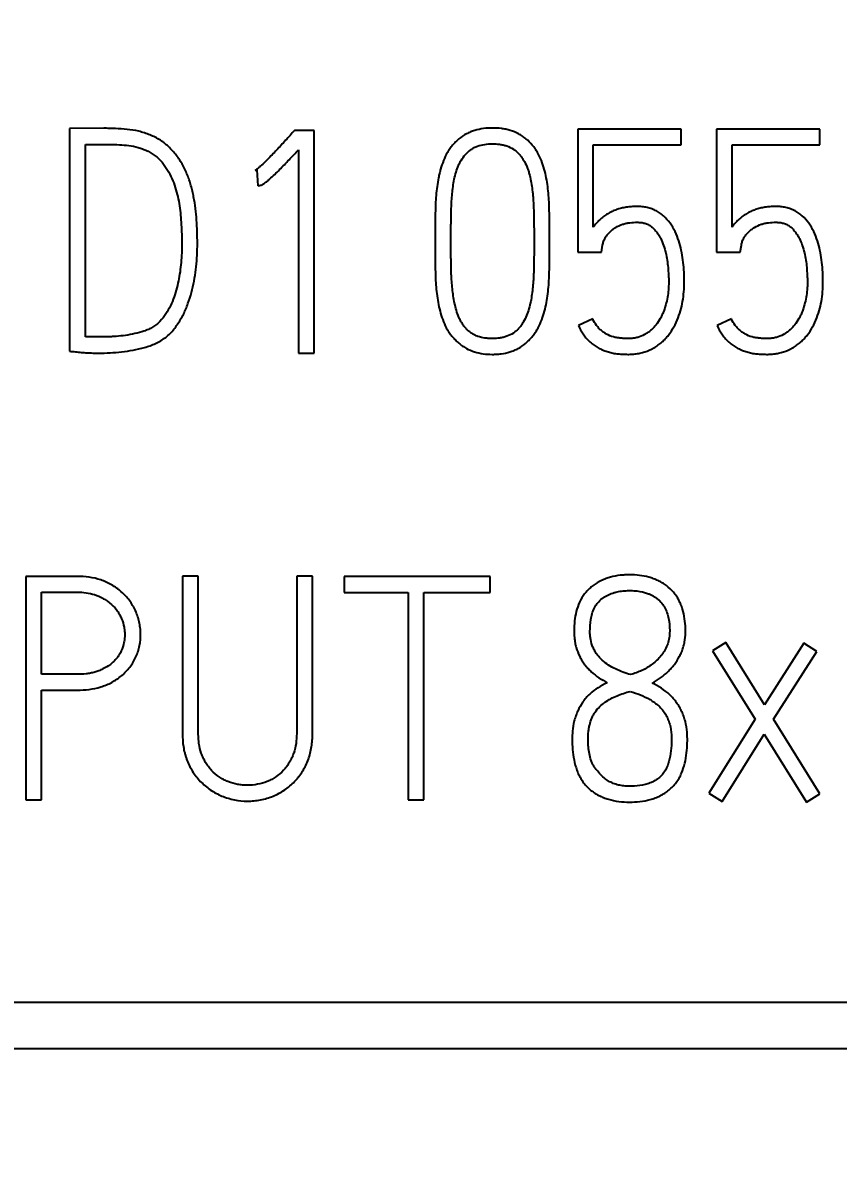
# Model space of a CAD drawing. Extents: x 0 to 420, y 0 to 297.
# Drawn here: x 140.8 to 146.63, y 164.22 to 172.33 of the extents above; entities that cross this region are included whole.
import ezdxf

# ---------------------------------------------------------------- set-up
doc = ezdxf.new("R2010")
doc.units = 0
doc.header["$LTSCALE"] = 23.1
for name, color, linetype in [('10000_FRONT', 7, 'CONTINUOUS'), ('10100_DIM_FRONT', 7, 'CONTINUOUS'), ('10500_FRONT_LABELING', 7, 'CONTINUOUS')]:
    doc.layers.add(name, color=color, linetype=linetype)
doc.styles.get("Standard").update_dxf_attribs({"font": 'txt', "width": 0.8})
doc.dimstyles.new('DIMSTYLE_1', dxfattribs={"dimtxt": 3.5, "dimasz": 3.5, "dimexe": 0.18, "dimexo": 0.0625, "dimgap": 0.09, "dimtad": 1, "dimtxsty": 'STANDARD', "dimcen": 0.09, "dimazin": 3, "dimtp": 0.05, "dimtm": 0.05, "dimtfac": 1, "dimtofl": 0, "dimtmove": 0, "dimatfit": 3, "dimtolj": 1})

# ---------------------------------------------------------------- blocks, each defined once
blk = doc.blocks.new('*D0')
at = {"layer": '10100_DIM_FRONT', "linetype": 'CONTINUOUS'}
for p, q in [((159.5742, 187.4621), (159.5742, 124.6714)), ((80.0742, 147.0131), (80.0742, 124.6714)), ((80.0742, 126.6714), (119.8242, 126.6714)), ((159.5742, 126.6714), (119.8242, 126.6714))]:
    blk.add_line(p, q, dxfattribs=at)
for points in [[(83.5742, 127.1714), (80.0742, 126.6714), (83.5742, 126.1714)], [(156.0742, 126.1714), (159.5742, 126.6714), (156.0742, 127.1714)]]:
    blk.add_solid(points, dxfattribs=at)
at = {"layer": '10100_DIM_FRONT', "linetype": 'CONTINUOUS', "width": 0.714286}
blk.add_text('79,5', height=3.5, dxfattribs=at).set_placement((115.9935, 127.5464))
blk = doc.blocks.new('*D1')
at = {"layer": '10100_DIM_FRONT', "linetype": 'CONTINUOUS'}
for p, q in [((88.074177, 187.462099), (88.074177, 132.024382)), ((159.574177, 147.949506), (159.574177, 132.024382)), ((88.074177, 134.024382), (123.824177, 134.024382)), ((159.574177, 134.024382), (123.824177, 134.024382))]:
    blk.add_line(p, q, dxfattribs=at)
for points in [[(91.574177, 134.524382), (88.074177, 134.024382), (91.574177, 133.524382)], [(156.074177, 133.524382), (159.574177, 134.024382), (156.074177, 134.524382)]]:
    blk.add_solid(points, dxfattribs=at)
at = {"layer": '10100_DIM_FRONT', "linetype": 'CONTINUOUS', "width": 0.660714}
blk.add_text('71,5', height=3.5, dxfattribs=at).set_placement((120.380361, 134.899382))

msp = doc.modelspace()

# ---------------------------------------------------------------- linework, layer by layer
at = {"layer": '10000_FRONT', "color": 7, "linetype": 'CONTINUOUS'}
for p, q in [((88.0742, 165.3156), (159.5742, 165.3156)), ((88.0742, 164.9826), (159.5742, 164.9826))]:
    msp.add_line(p, q, dxfattribs=at)
at = {"layer": '10500_FRONT_LABELING', "color": 7, "linetype": 'CONTINUOUS'}
for p, q in [((141.3774, 171.5698), (141.1333, 171.5675)), ((141.1333, 171.5675), (141.1333, 169.9742)), ((142.7421, 171.5542), (142.7266, 171.5365)), ((142.8819, 171.5542), (142.7421, 171.5542)), ((142.8819, 169.9609), (142.8819, 171.5542)), ((144.7682, 171.5631), (144.7682, 170.6843)), ((145.5072, 171.5631), (144.7682, 171.5631)), ((145.5072, 171.4521), (145.5072, 171.5631)), ((145.7602, 171.5631), (145.7602, 170.6843)), ((146.4991, 171.5631), (145.7602, 171.5631)), ((146.4991, 171.4521), (146.4991, 171.5631)), ((141.2464, 170.0785), (141.2464, 171.4544)), ((141.2464, 171.4544), (141.4218, 171.4544)), ((142.771, 171.4166), (142.771, 169.9609)), ((144.8792, 170.8619), (144.8792, 171.4521)), ((144.8792, 171.4521), (145.5072, 171.4521)), ((145.8711, 170.8619), (145.8711, 171.4521)), ((145.8711, 171.4521), (146.4991, 171.4521)), ((142.4603, 171.268), (142.4736, 171.2724)), ((142.4736, 171.2724), (142.4803, 171.1592)), ((143.7474, 170.7731), (143.7474, 170.7487)), ((143.8606, 170.7487), (143.8606, 170.7731)), ((144.4553, 170.7731), (144.4553, 170.7487)), ((144.5663, 170.7487), (144.5663, 170.7731)), ((144.7682, 170.6843), (144.9369, 170.6843)), ((144.9369, 170.6843), (144.9457, 170.7331)), ((145.7602, 170.6843), (145.9288, 170.6843)), ((145.9288, 170.6843), (145.9377, 170.7331)), ((144.8747, 170.205), (144.7727, 170.1584)), ((145.8667, 170.205), (145.7646, 170.1584)), ((142.771, 169.9609), (142.8819, 169.9609)), ((140.8204, 168.3631), (140.8204, 166.7631)), ((141.1887, 168.3631), (140.8204, 168.3631)), ((141.941, 168.3653), (141.941, 167.238)), ((142.0542, 168.3653), (141.941, 168.3653)), ((142.0542, 167.238), (142.0542, 168.3653)), ((142.7577, 168.3653), (142.7577, 167.238)), ((142.8708, 168.3653), (142.7577, 168.3653)), ((142.8708, 167.238), (142.8708, 168.3653)), ((143.0972, 168.3609), (143.0972, 168.2477)), ((144.1424, 168.3609), (143.0972, 168.3609)), ((144.1424, 168.2477), (144.1424, 168.3609)), ((140.9335, 167.6619), (140.9335, 168.2499)), ((140.9335, 168.2499), (141.1887, 168.2499)), ((143.0972, 168.2477), (143.5543, 168.2477)), ((143.5543, 168.2477), (143.5543, 166.7631)), ((143.6675, 166.7631), (143.6675, 168.2477)), ((143.6675, 168.2477), (144.1424, 168.2477)), ((145.8267, 167.8904), (145.7313, 167.8305)), ((145.7313, 167.8305), (146.0376, 167.3401)), ((146.1041, 167.4444), (145.8267, 167.8904)), ((146.3837, 167.886), (146.1041, 167.4444)), ((146.1685, 167.3401), (146.477, 167.8261)), ((146.477, 167.8261), (146.3837, 167.886)), ((141.1887, 167.6619), (140.9335, 167.6619)), ((140.9335, 166.7631), (140.9335, 167.5487)), ((140.9335, 167.5487), (141.1887, 167.5487)), ((146.0376, 167.3401), (145.7047, 166.8119)), ((146.4991, 166.8053), (146.1685, 167.3401)), ((145.8001, 166.752), (146.1019, 167.2336)), ((146.1019, 167.2336), (146.4037, 166.7476)), ((140.8204, 166.7631), (140.9335, 166.7631)), ((143.5543, 166.7631), (143.6675, 166.7631)), ((145.7047, 166.8119), (145.8001, 166.752)), ((146.4037, 166.7476), (146.4991, 166.8053))]:
    msp.add_line(p, q, dxfattribs=at)
for points, knots in [([(141.1333, 169.9742), (141.1471, 169.9728), (141.161, 169.9715), (141.1887, 169.9689), (141.2026, 169.9675), (141.2303, 169.965), (141.2441, 169.9639), (141.2718, 169.9623), (141.2856, 169.9618), (141.327, 169.9607), (141.3546, 169.9607), (141.4097, 169.9622), (141.4372, 169.9637), (141.4922, 169.9683), (141.5196, 169.9714), (141.5744, 169.9795), (141.6017, 169.9846), (141.6426, 169.9938), (141.6562, 169.9972), (141.6834, 170.0049), (141.6968, 170.0092), (141.7231, 170.0189), (141.7361, 170.0243), (141.7614, 170.0361), (141.7739, 170.0425), (141.7981, 170.0569), (141.8099, 170.0649), (141.832, 170.0821), (141.8425, 170.0914), (141.872, 170.1208), (141.8894, 170.1427), (141.9131, 170.1777), (141.9205, 170.1896), (141.9346, 170.2137), (141.9412, 170.2259), (141.9599, 170.2633), (141.9707, 170.2889), (141.9897, 170.3414), (141.998, 170.3683), (142.0126, 170.4223), (142.0187, 170.4494), (142.029, 170.5039), (142.0331, 170.5313), (142.0398, 170.5862), (142.0425, 170.6138), (142.0462, 170.6692), (142.0472, 170.697), (142.0477, 170.7527), (142.0472, 170.7807), (142.046, 170.8366), (142.0453, 170.8645), (142.0421, 170.92), (142.0397, 170.9477), (142.0335, 171.0029), (142.0297, 171.0304), (142.0223, 171.0715), (142.0196, 171.0851), (142.0137, 171.1124), (142.0105, 171.126), (142.0036, 171.1531), (141.9999, 171.1666), (141.9917, 171.1936), (141.9873, 171.207), (141.9726, 171.2465), (141.9611, 171.272), (141.9415, 171.3092), (141.9346, 171.3214), (141.9197, 171.3453), (141.9117, 171.357), (141.895, 171.3796), (141.8862, 171.3905), (141.8678, 171.4115), (141.8583, 171.4217), (141.8384, 171.4412), (141.828, 171.4506), (141.8117, 171.4638), (141.8061, 171.4681), (141.7947, 171.4764), (141.7888, 171.4805), (141.7591, 171.4997), (141.734, 171.5123), (141.6951, 171.528), (141.6819, 171.5327), (141.6551, 171.5413), (141.6414, 171.5452), (141.6003, 171.555), (141.5727, 171.5592), (141.5171, 171.5649), (141.4892, 171.5665), (141.4473, 171.5684), (141.4334, 171.5689), (141.4054, 171.5697), (141.3914, 171.5699), (141.3774, 171.5698)], [0, 0, 0, 0, 0.015625, 0.015625, 0.03125, 0.03125, 0.046875, 0.046875, 0.0625, 0.0625, 0.09375, 0.09375, 0.125, 0.125, 0.15625, 0.15625, 0.1875, 0.1875, 0.203125, 0.203125, 0.21875, 0.21875, 0.234375, 0.234375, 0.25, 0.25, 0.265625, 0.265625, 0.28125, 0.28125, 0.3125, 0.3125, 0.328125, 0.328125, 0.34375, 0.34375, 0.375, 0.375, 0.40625, 0.40625, 0.4375, 0.4375, 0.46875, 0.46875, 0.5, 0.5, 0.53125, 0.53125, 0.5625, 0.5625, 0.59375, 0.59375, 0.625, 0.625, 0.65625, 0.65625, 0.671875, 0.671875, 0.6875, 0.6875, 0.703125, 0.703125, 0.71875, 0.71875, 0.75, 0.75, 0.765625, 0.765625, 0.78125, 0.78125, 0.796875, 0.796875, 0.8125, 0.8125, 0.828125, 0.828125, 0.835938, 0.835938, 0.84375, 0.84375, 0.875, 0.875, 0.890625, 0.890625, 0.90625, 0.90625, 0.9375, 0.9375, 0.96875, 0.96875, 0.984375, 0.984375, 1, 1, 1, 1]), ([(144.5663, 170.7731), (144.5663, 170.8154), (144.566, 170.8577), (144.5651, 170.9422), (144.5646, 170.9845), (144.5612, 171.0688), (144.558, 171.1109), (144.5502, 171.1737), (144.547, 171.1946), (144.5391, 171.2363), (144.5343, 171.2571), (144.5226, 171.2985), (144.5159, 171.3189), (144.5001, 171.3587), (144.491, 171.378), (144.4746, 171.4059), (144.4687, 171.415), (144.4563, 171.4325), (144.4498, 171.441), (144.4293, 171.4655), (144.4142, 171.4807), (144.3893, 171.5013), (144.3806, 171.5078), (144.3627, 171.5198), (144.3536, 171.5253), (144.3253, 171.5403), (144.3055, 171.5483), (144.2745, 171.5577), (144.264, 171.5603), (144.243, 171.5648), (144.2324, 171.5666), (144.2006, 171.5708), (144.1793, 171.572), (144.1364, 171.572), (144.1147, 171.5707), (144.0723, 171.5651), (144.0514, 171.5607), (144.0206, 171.5514), (144.0104, 171.5478), (143.9904, 171.5396), (143.9612, 171.5259), (143.9347, 171.508), (143.9097, 171.4873), (143.9017, 171.48), (143.8866, 171.4648), (143.8794, 171.4569), (143.8657, 171.4404), (143.8592, 171.4319), (143.8468, 171.4144), (143.8409, 171.4052), (143.8246, 171.3774), (143.8156, 171.3581), (143.7998, 171.3186), (143.7931, 171.2984), (143.7842, 171.2675), (143.7815, 171.2572), (143.7764, 171.2364), (143.7742, 171.2259), (143.7679, 171.1947), (143.7645, 171.1738), (143.756, 171.1109), (143.7526, 171.0688), (143.749, 170.9845), (143.7486, 170.9422), (143.7477, 170.8577), (143.7474, 170.8154), (143.7474, 170.7731)], [0, 0, 0, 0, 0.0625, 0.0625, 0.125, 0.125, 0.1875, 0.1875, 0.21875, 0.21875, 0.25, 0.25, 0.28125, 0.28125, 0.3125, 0.3125, 0.328125, 0.328125, 0.34375, 0.34375, 0.375, 0.375, 0.390625, 0.390625, 0.40625, 0.40625, 0.4375, 0.4375, 0.453125, 0.453125, 0.46875, 0.46875, 0.5, 0.5, 0.53125, 0.53125, 0.5625, 0.5625, 0.578125, 0.578125, 0.59375, 0.625, 0.625, 0.640625, 0.640625, 0.65625, 0.65625, 0.671875, 0.671875, 0.6875, 0.6875, 0.71875, 0.71875, 0.75, 0.75, 0.765625, 0.765625, 0.78125, 0.78125, 0.8125, 0.8125, 0.875, 0.875, 0.9375, 0.9375, 1, 1, 1, 1]), ([(142.7266, 171.5365), (142.7162, 171.5246), (142.7055, 171.513), (142.6842, 171.4897), (142.6736, 171.4781), (142.6415, 171.4432), (142.62, 171.4202), (142.5765, 171.3744), (142.5547, 171.3516), (142.5207, 171.3187), (142.5092, 171.308), (142.4914, 171.2924), (142.4854, 171.2872), (142.4733, 171.2771), (142.4671, 171.2723), (142.4603, 171.268)], [0, 0, 0, 0, 0.125, 0.125, 0.25, 0.25, 0.5, 0.5, 0.75, 0.75, 0.875, 0.875, 0.9375, 0.9375, 1, 1, 1, 1]), ([(141.4218, 171.4544), (141.4444, 171.4544), (141.4671, 171.4538), (141.5122, 171.4513), (141.5347, 171.4497), (141.5795, 171.4439), (141.6018, 171.4398), (141.6348, 171.4301), (141.6456, 171.4264), (141.6669, 171.4184), (141.6774, 171.414), (141.6979, 171.4042), (141.7079, 171.3988), (141.7275, 171.3869), (141.737, 171.3804), (141.7642, 171.3595), (141.7803, 171.3437), (141.8094, 171.3089), (141.8225, 171.2899), (141.8458, 171.2509), (141.8563, 171.2309), (141.8746, 171.1895), (141.8825, 171.1682), (141.8963, 171.1247), (141.9021, 171.1027), (141.9122, 171.0587), (141.9164, 171.0366), (141.923, 170.9921), (141.9255, 170.9698), (141.9295, 170.9251), (141.931, 170.9026), (141.9335, 170.8577), (141.9345, 170.8353), (141.936, 170.7902), (141.9365, 170.7677), (141.9367, 170.7225), (141.9364, 170.7), (141.9346, 170.655), (141.9331, 170.6326), (141.929, 170.5879), (141.9239, 170.5434), (141.9164, 170.4991), (141.9073, 170.4551), (141.902, 170.4331), (141.8837, 170.3677), (141.8685, 170.3251), (141.8371, 170.2647), (141.8255, 170.2453), (141.7994, 170.2088), (141.7848, 170.1917), (141.7638, 170.1725), (141.7594, 170.1687), (141.7505, 170.1616), (141.737, 170.1513), (141.7226, 170.1425), (141.7026, 170.1322), (141.6921, 170.1279), (141.6708, 170.1199), (141.66, 170.1162), (141.6275, 170.1062), (141.6056, 170.101), (141.5616, 170.0921), (141.5394, 170.0884), (141.4949, 170.0827), (141.4725, 170.0805), (141.4387, 170.0785), (141.4274, 170.0779), (141.4048, 170.0771), (141.3935, 170.0768), (141.3595, 170.0761), (141.3369, 170.0763), (141.303, 170.0763), (141.2917, 170.0762), (141.269, 170.0767), (141.2577, 170.0773), (141.2464, 170.0785)], [0, 0, 0, 0, 0.03125, 0.03125, 0.0625, 0.0625, 0.09375, 0.09375, 0.109375, 0.109375, 0.125, 0.125, 0.140625, 0.140625, 0.15625, 0.15625, 0.1875, 0.1875, 0.21875, 0.21875, 0.25, 0.25, 0.28125, 0.28125, 0.3125, 0.3125, 0.34375, 0.34375, 0.375, 0.375, 0.40625, 0.40625, 0.4375, 0.4375, 0.46875, 0.46875, 0.5, 0.5, 0.53125, 0.53125, 0.5625, 0.59375, 0.59375, 0.625, 0.625, 0.6875, 0.6875, 0.71875, 0.71875, 0.75, 0.75, 0.757812, 0.757812, 0.765625, 0.78125, 0.78125, 0.796875, 0.796875, 0.8125, 0.8125, 0.84375, 0.84375, 0.875, 0.875, 0.90625, 0.90625, 0.921875, 0.921875, 0.9375, 0.9375, 0.96875, 0.96875, 0.984375, 0.984375, 1, 1, 1, 1]), ([(142.4803, 171.1592), (142.4845, 171.1592), (142.4885, 171.1599), (142.4966, 171.1616), (142.5006, 171.1625), (142.5084, 171.1654), (142.5121, 171.1672), (142.5192, 171.1713), (142.5226, 171.1736), (142.5327, 171.1806), (142.5392, 171.1856), (142.552, 171.1959), (142.5582, 171.2012), (142.5766, 171.2175), (142.5886, 171.2286), (142.6122, 171.2513), (142.6238, 171.2628), (142.6585, 171.2976), (142.6812, 171.3212), (142.7263, 171.3687), (142.7487, 171.3927), (142.771, 171.4166)], [0, 0, 0, 0, 0.03125, 0.03125, 0.0625, 0.0625, 0.09375, 0.09375, 0.125, 0.125, 0.1875, 0.1875, 0.25, 0.25, 0.375, 0.375, 0.5, 0.5, 0.75, 0.75, 1, 1, 1, 1]), ([(143.8606, 170.7731), (143.8606, 170.8081), (143.8608, 170.8431), (143.8616, 170.9131), (143.862, 170.9481), (143.8636, 171.0005), (143.8643, 171.018), (143.8662, 171.0529), (143.8674, 171.0704), (143.8704, 171.1053), (143.8721, 171.1227), (143.8764, 171.1576), (143.879, 171.1749), (143.8854, 171.2092), (143.8892, 171.2262), (143.8984, 171.2597), (143.9036, 171.2762), (143.9133, 171.3006), (143.9168, 171.3086), (143.9245, 171.3245), (143.9287, 171.3323), (143.9425, 171.3551), (143.9529, 171.3693), (143.9706, 171.3892), (143.9769, 171.3956), (143.99, 171.4074), (143.9969, 171.4129), (144.0112, 171.423), (144.0187, 171.4276), (144.0344, 171.4357), (144.0426, 171.4392), (144.0678, 171.4483), (144.085, 171.4523), (144.1199, 171.4575), (144.1378, 171.4587), (144.1732, 171.4589), (144.1907, 171.4579), (144.2169, 171.4544), (144.2256, 171.4528), (144.2428, 171.4488), (144.2515, 171.4464), (144.2769, 171.4377), (144.2929, 171.4301), (144.3153, 171.4156), (144.3225, 171.4101), (144.336, 171.3985), (144.3423, 171.3923), (144.354, 171.379), (144.3595, 171.372), (144.3699, 171.3575), (144.3749, 171.3501), (144.3887, 171.3275), (144.3967, 171.3117), (144.4069, 171.2872), (144.41, 171.279), (144.4158, 171.2622), (144.4185, 171.2537), (144.4259, 171.2281), (144.43, 171.211), (144.4366, 171.1765), (144.4392, 171.1591), (144.4436, 171.1244), (144.4453, 171.1069), (144.4483, 171.072), (144.4496, 171.0545), (144.4515, 171.0195), (144.4522, 171.0019), (144.4538, 170.9491), (144.4543, 170.9139), (144.4551, 170.8435), (144.4553, 170.8083), (144.4553, 170.7731)], [0, 0, 0, 0, 0.0625, 0.0625, 0.125, 0.125, 0.15625, 0.15625, 0.1875, 0.1875, 0.21875, 0.21875, 0.25, 0.25, 0.28125, 0.28125, 0.3125, 0.3125, 0.328125, 0.328125, 0.34375, 0.34375, 0.375, 0.375, 0.390625, 0.390625, 0.40625, 0.40625, 0.421875, 0.421875, 0.4375, 0.4375, 0.46875, 0.46875, 0.5, 0.5, 0.53125, 0.53125, 0.546875, 0.546875, 0.5625, 0.5625, 0.59375, 0.59375, 0.609375, 0.609375, 0.625, 0.625, 0.640625, 0.640625, 0.65625, 0.65625, 0.6875, 0.6875, 0.703125, 0.703125, 0.71875, 0.71875, 0.75, 0.75, 0.78125, 0.78125, 0.8125, 0.8125, 0.84375, 0.84375, 0.875, 0.875, 0.9375, 0.9375, 1, 1, 1, 1]), ([(144.7727, 170.1584), (144.7824, 170.1373), (144.7933, 170.1169), (144.8124, 170.0883), (144.8193, 170.079), (144.8342, 170.0614), (144.8423, 170.053), (144.8595, 170.0371), (144.8685, 170.0297), (144.8871, 170.0159), (144.8966, 170.0095), (144.9164, 169.9975), (144.9266, 169.9919), (144.9478, 169.9822), (144.9588, 169.9778), (144.9809, 169.9704), (144.9921, 169.9671), (145.0146, 169.9615), (145.0261, 169.9593), (145.0492, 169.9561), (145.061, 169.9551), (145.0844, 169.9536), (145.0961, 169.953), (145.1195, 169.9521), (145.1312, 169.9518), (145.1545, 169.9525), (145.1662, 169.9532), (145.1894, 169.9559), (145.201, 169.9578), (145.2243, 169.9628), (145.2357, 169.9658), (145.2692, 169.9766), (145.2906, 169.986), (145.3215, 170.0034), (145.3315, 170.0098), (145.3507, 170.0235), (145.3599, 170.0308), (145.3774, 170.0462), (145.3858, 170.0544), (145.4019, 170.0716), (145.4095, 170.0807), (145.4312, 170.1086), (145.4439, 170.1283), (145.4664, 170.1692), (145.4763, 170.1905), (145.4935, 170.2344), (145.5008, 170.2567), (145.5127, 170.3017), (145.5173, 170.3245), (145.5243, 170.3706), (145.5266, 170.3939), (145.5292, 170.4408), (145.5296, 170.4643), (145.5292, 170.5111), (145.5275, 170.5577), (145.5229, 170.6042), (145.5168, 170.6504), (145.5129, 170.6735), (145.5031, 170.7195), (145.497, 170.7424), (145.4824, 170.787), (145.4738, 170.8089), (145.4583, 170.8407), (145.4527, 170.8512), (145.4408, 170.8714), (145.4344, 170.8812), (145.414, 170.9097), (145.3987, 170.9273), (145.3765, 170.947), (145.3719, 170.9508), (145.3625, 170.958), (145.3577, 170.9615), (145.3431, 170.9714), (145.3329, 170.9773), (145.3118, 170.9877), (145.3007, 170.9923), (145.2782, 170.9997), (145.2668, 171.0026), (145.2436, 171.007), (145.2319, 171.0085), (145.2082, 171.0103), (145.1963, 171.0107), (145.1728, 171.0104), (145.1611, 171.0098), (145.1377, 171.0079), (145.1261, 171.0066), (145.1029, 171.0029), (145.0914, 171.0006), (145.0684, 170.9949), (145.057, 170.9915), (145.0346, 170.9838), (145.0236, 170.9795), (145.0024, 170.9695), (144.9921, 170.9639), (144.9719, 170.9516), (144.9621, 170.9449), (144.9431, 170.9307), (144.9341, 170.9231), (144.9169, 170.907), (144.9088, 170.8986), (144.8933, 170.8809), (144.8859, 170.8717), (144.8792, 170.8619)], [0, 0, 0, 0, 0.03125, 0.03125, 0.046875, 0.046875, 0.0625, 0.0625, 0.078125, 0.078125, 0.09375, 0.09375, 0.109375, 0.109375, 0.125, 0.125, 0.140625, 0.140625, 0.15625, 0.15625, 0.171875, 0.171875, 0.1875, 0.1875, 0.203125, 0.203125, 0.21875, 0.21875, 0.234375, 0.234375, 0.25, 0.25, 0.28125, 0.28125, 0.296875, 0.296875, 0.3125, 0.3125, 0.328125, 0.328125, 0.34375, 0.34375, 0.375, 0.375, 0.40625, 0.40625, 0.4375, 0.4375, 0.46875, 0.46875, 0.5, 0.5, 0.53125, 0.53125, 0.5625, 0.59375, 0.59375, 0.625, 0.625, 0.65625, 0.65625, 0.6875, 0.6875, 0.703125, 0.703125, 0.71875, 0.71875, 0.75, 0.75, 0.757812, 0.757812, 0.765625, 0.765625, 0.78125, 0.78125, 0.796875, 0.796875, 0.8125, 0.8125, 0.828125, 0.828125, 0.84375, 0.84375, 0.859375, 0.859375, 0.875, 0.875, 0.890625, 0.890625, 0.90625, 0.90625, 0.921875, 0.921875, 0.9375, 0.9375, 0.953125, 0.953125, 0.96875, 0.96875, 0.984375, 0.984375, 1, 1, 1, 1]), ([(145.7646, 170.1584), (145.7744, 170.1373), (145.7853, 170.1169), (145.8044, 170.0883), (145.8112, 170.079), (145.8261, 170.0614), (145.8342, 170.053), (145.8514, 170.0371), (145.8604, 170.0297), (145.879, 170.0159), (145.8886, 170.0095), (145.9083, 169.9975), (145.9185, 169.9919), (145.9397, 169.9822), (145.9507, 169.9778), (145.9728, 169.9704), (145.984, 169.9671), (146.0066, 169.9615), (146.018, 169.9593), (146.0412, 169.9561), (146.0529, 169.9551), (146.0763, 169.9536), (146.088, 169.953), (146.1114, 169.9521), (146.1231, 169.9518), (146.1465, 169.9525), (146.1581, 169.9532), (146.1814, 169.9559), (146.193, 169.9578), (146.2162, 169.9628), (146.2276, 169.9658), (146.2611, 169.9766), (146.2826, 169.986), (146.3134, 170.0034), (146.3235, 170.0098), (146.3426, 170.0235), (146.3518, 170.0308), (146.3694, 170.0462), (146.3778, 170.0544), (146.3938, 170.0716), (146.4015, 170.0807), (146.4232, 170.1086), (146.4359, 170.1283), (146.4584, 170.1692), (146.4682, 170.1905), (146.4855, 170.2344), (146.4927, 170.2567), (146.5046, 170.3017), (146.5093, 170.3245), (146.5162, 170.3706), (146.5185, 170.3939), (146.5211, 170.4408), (146.5215, 170.4643), (146.5211, 170.5111), (146.5194, 170.5577), (146.5149, 170.6042), (146.5088, 170.6504), (146.5049, 170.6735), (146.495, 170.7195), (146.489, 170.7424), (146.4743, 170.787), (146.4657, 170.8089), (146.4503, 170.8407), (146.4447, 170.8512), (146.4328, 170.8714), (146.4264, 170.8812), (146.406, 170.9097), (146.3907, 170.9273), (146.3685, 170.947), (146.3639, 170.9508), (146.3545, 170.958), (146.3497, 170.9615), (146.3351, 170.9714), (146.3249, 170.9773), (146.3037, 170.9877), (146.2927, 170.9923), (146.2701, 170.9997), (146.2587, 171.0026), (146.2356, 171.007), (146.2238, 171.0085), (146.2002, 171.0103), (146.1883, 171.0107), (146.1648, 171.0104), (146.153, 171.0098), (146.1297, 171.0079), (146.118, 171.0066), (146.0949, 171.0029), (146.0833, 171.0006), (146.0604, 170.9949), (146.0489, 170.9915), (146.0265, 170.9838), (146.0156, 170.9795), (145.9943, 170.9695), (145.984, 170.9639), (145.9639, 170.9516), (145.954, 170.9449), (145.935, 170.9307), (145.926, 170.9231), (145.9089, 170.907), (145.9007, 170.8986), (145.8852, 170.8809), (145.8779, 170.8717), (145.8711, 170.8619)], [0, 0, 0, 0, 0.03125, 0.03125, 0.046875, 0.046875, 0.0625, 0.0625, 0.078125, 0.078125, 0.09375, 0.09375, 0.109375, 0.109375, 0.125, 0.125, 0.140625, 0.140625, 0.15625, 0.15625, 0.171875, 0.171875, 0.1875, 0.1875, 0.203125, 0.203125, 0.21875, 0.21875, 0.234375, 0.234375, 0.25, 0.25, 0.28125, 0.28125, 0.296875, 0.296875, 0.3125, 0.3125, 0.328125, 0.328125, 0.34375, 0.34375, 0.375, 0.375, 0.40625, 0.40625, 0.4375, 0.4375, 0.46875, 0.46875, 0.5, 0.5, 0.53125, 0.53125, 0.5625, 0.59375, 0.59375, 0.625, 0.625, 0.65625, 0.65625, 0.6875, 0.6875, 0.703125, 0.703125, 0.71875, 0.71875, 0.75, 0.75, 0.757812, 0.757812, 0.765625, 0.765625, 0.78125, 0.78125, 0.796875, 0.796875, 0.8125, 0.8125, 0.828125, 0.828125, 0.84375, 0.84375, 0.859375, 0.859375, 0.875, 0.875, 0.890625, 0.890625, 0.90625, 0.90625, 0.921875, 0.921875, 0.9375, 0.9375, 0.953125, 0.953125, 0.96875, 0.96875, 0.984375, 0.984375, 1, 1, 1, 1]), ([(144.9457, 170.7331), (144.9461, 170.7378), (144.9472, 170.7422), (144.9498, 170.7509), (144.9511, 170.7552), (144.9555, 170.7681), (144.959, 170.7765), (144.9678, 170.7922), (144.9729, 170.7996), (144.9839, 170.8139), (144.9899, 170.8208), (145.0025, 170.8335), (145.0093, 170.8394), (145.0237, 170.8503), (145.0313, 170.8553), (145.0544, 170.8692), (145.0705, 170.877), (145.0961, 170.8857), (145.1049, 170.888), (145.1226, 170.8918), (145.1315, 170.8932), (145.1582, 170.8965), (145.1761, 170.8977), (145.2031, 170.8972), (145.2122, 170.8967), (145.2302, 170.8944), (145.239, 170.8927), (145.252, 170.8889), (145.2562, 170.8875), (145.2647, 170.8841), (145.2689, 170.8823), (145.281, 170.8761), (145.2885, 170.8712), (145.3026, 170.86), (145.3092, 170.8538), (145.3216, 170.8405), (145.3272, 170.8336), (145.3379, 170.8191), (145.3429, 170.8117), (145.3524, 170.7964), (145.3568, 170.7886), (145.3692, 170.7645), (145.3759, 170.7479), (145.3876, 170.7142), (145.3925, 170.697), (145.401, 170.6623), (145.4045, 170.6446), (145.4099, 170.6092), (145.4118, 170.5915), (145.4148, 170.556), (145.416, 170.5382), (145.4179, 170.5027), (145.4185, 170.4849), (145.4184, 170.4493), (145.4176, 170.4315), (145.4146, 170.3958), (145.4122, 170.3779), (145.406, 170.3425), (145.4021, 170.325), (145.3927, 170.2905), (145.3871, 170.2735), (145.3771, 170.2484), (145.3736, 170.24), (145.3659, 170.2238), (145.3619, 170.2158), (145.3489, 170.1923), (145.3392, 170.1772), (145.3224, 170.156), (145.3164, 170.1491), (145.3039, 170.1361), (145.2974, 170.1299), (145.2838, 170.1183), (145.2767, 170.1128), (145.262, 170.1024), (145.2542, 170.0976), (145.2304, 170.0846), (145.2139, 170.0779), (145.1879, 170.071), (145.1791, 170.0692), (145.1611, 170.0666), (145.1521, 170.0658), (145.1341, 170.0651), (145.1252, 170.0651), (145.1072, 170.0656), (145.0983, 170.066), (145.0804, 170.0672), (145.0714, 170.068), (145.0536, 170.0701), (145.0446, 170.0715), (145.0181, 170.0772), (145.0012, 170.0831), (144.977, 170.0948), (144.9691, 170.0993), (144.9539, 170.109), (144.9466, 170.1142), (144.9326, 170.1254), (144.9259, 170.1313), (144.9134, 170.1442), (144.9075, 170.1512), (144.8914, 170.173), (144.8826, 170.1887), (144.8747, 170.205)], [0, 0, 0, 0, 0.007812, 0.007812, 0.015625, 0.015625, 0.03125, 0.03125, 0.046875, 0.046875, 0.0625, 0.0625, 0.078125, 0.078125, 0.09375, 0.09375, 0.125, 0.125, 0.140625, 0.140625, 0.15625, 0.15625, 0.1875, 0.1875, 0.203125, 0.203125, 0.21875, 0.21875, 0.226562, 0.226562, 0.234375, 0.234375, 0.25, 0.25, 0.265625, 0.265625, 0.28125, 0.28125, 0.296875, 0.296875, 0.3125, 0.3125, 0.34375, 0.34375, 0.375, 0.375, 0.40625, 0.40625, 0.4375, 0.4375, 0.46875, 0.46875, 0.5, 0.5, 0.53125, 0.53125, 0.5625, 0.5625, 0.59375, 0.59375, 0.625, 0.625, 0.640625, 0.640625, 0.65625, 0.65625, 0.6875, 0.6875, 0.703125, 0.703125, 0.71875, 0.71875, 0.734375, 0.734375, 0.75, 0.75, 0.78125, 0.78125, 0.796875, 0.796875, 0.8125, 0.8125, 0.828125, 0.828125, 0.84375, 0.84375, 0.859375, 0.859375, 0.875, 0.875, 0.90625, 0.90625, 0.921875, 0.921875, 0.9375, 0.9375, 0.953125, 0.953125, 0.96875, 0.96875, 1, 1, 1, 1]), ([(145.9377, 170.7331), (145.9381, 170.7378), (145.9392, 170.7422), (145.9417, 170.7509), (145.9431, 170.7552), (145.9474, 170.7681), (145.9509, 170.7765), (145.9597, 170.7922), (145.9649, 170.7996), (145.9759, 170.8139), (145.9818, 170.8208), (145.9945, 170.8335), (146.0013, 170.8394), (146.0157, 170.8503), (146.0233, 170.8553), (146.0464, 170.8692), (146.0625, 170.877), (146.0881, 170.8857), (146.0969, 170.888), (146.1146, 170.8918), (146.1235, 170.8932), (146.1502, 170.8965), (146.168, 170.8977), (146.195, 170.8972), (146.2041, 170.8967), (146.2221, 170.8944), (146.231, 170.8927), (146.2439, 170.8889), (146.2482, 170.8875), (146.2566, 170.8841), (146.2608, 170.8823), (146.2729, 170.8761), (146.2805, 170.8712), (146.2946, 170.86), (146.3012, 170.8538), (146.3135, 170.8405), (146.3192, 170.8336), (146.3298, 170.8191), (146.3348, 170.8117), (146.3443, 170.7964), (146.3488, 170.7886), (146.3612, 170.7645), (146.3679, 170.7479), (146.3795, 170.7142), (146.3844, 170.697), (146.3929, 170.6623), (146.3965, 170.6446), (146.4018, 170.6092), (146.4037, 170.5915), (146.4067, 170.556), (146.4079, 170.5382), (146.4098, 170.5027), (146.4104, 170.4849), (146.4103, 170.4493), (146.4096, 170.4315), (146.4065, 170.3958), (146.4042, 170.3779), (146.398, 170.3425), (146.3941, 170.325), (146.3846, 170.2905), (146.379, 170.2735), (146.3691, 170.2484), (146.3655, 170.24), (146.3579, 170.2238), (146.3538, 170.2158), (146.3408, 170.1923), (146.3311, 170.1772), (146.3144, 170.156), (146.3084, 170.1491), (146.2959, 170.1361), (146.2894, 170.1299), (146.2758, 170.1183), (146.2687, 170.1128), (146.2539, 170.1024), (146.2462, 170.0976), (146.2224, 170.0846), (146.2058, 170.0779), (146.1799, 170.071), (146.1711, 170.0692), (146.1531, 170.0666), (146.1441, 170.0658), (146.1261, 170.0651), (146.1171, 170.0651), (146.0992, 170.0656), (146.0902, 170.066), (146.0723, 170.0672), (146.0634, 170.068), (146.0455, 170.0701), (146.0366, 170.0715), (146.0101, 170.0772), (145.9932, 170.0831), (145.969, 170.0948), (145.961, 170.0993), (145.9458, 170.109), (145.9386, 170.1142), (145.9246, 170.1254), (145.9179, 170.1313), (145.9053, 170.1442), (145.8994, 170.1512), (145.8833, 170.173), (145.8745, 170.1887), (145.8667, 170.205)], [0, 0, 0, 0, 0.007812, 0.007812, 0.015625, 0.015625, 0.03125, 0.03125, 0.046875, 0.046875, 0.0625, 0.0625, 0.078125, 0.078125, 0.09375, 0.09375, 0.125, 0.125, 0.140625, 0.140625, 0.15625, 0.15625, 0.1875, 0.1875, 0.203125, 0.203125, 0.21875, 0.21875, 0.226562, 0.226562, 0.234375, 0.234375, 0.25, 0.25, 0.265625, 0.265625, 0.28125, 0.28125, 0.296875, 0.296875, 0.3125, 0.3125, 0.34375, 0.34375, 0.375, 0.375, 0.40625, 0.40625, 0.4375, 0.4375, 0.46875, 0.46875, 0.5, 0.5, 0.53125, 0.53125, 0.5625, 0.5625, 0.59375, 0.59375, 0.625, 0.625, 0.640625, 0.640625, 0.65625, 0.65625, 0.6875, 0.6875, 0.703125, 0.703125, 0.71875, 0.71875, 0.734375, 0.734375, 0.75, 0.75, 0.78125, 0.78125, 0.796875, 0.796875, 0.8125, 0.8125, 0.828125, 0.828125, 0.84375, 0.84375, 0.859375, 0.859375, 0.875, 0.875, 0.90625, 0.90625, 0.921875, 0.921875, 0.9375, 0.9375, 0.953125, 0.953125, 0.96875, 0.96875, 1, 1, 1, 1]), ([(143.7474, 170.7487), (143.7474, 170.7066), (143.7477, 170.6644), (143.7486, 170.5803), (143.749, 170.5382), (143.7526, 170.4542), (143.7561, 170.4124), (143.7646, 170.3499), (143.7679, 170.3291), (143.7762, 170.2876), (143.7812, 170.267), (143.7931, 170.2258), (143.7998, 170.2055), (143.8155, 170.1659), (143.8247, 170.1467), (143.8411, 170.119), (143.8471, 170.1099), (143.8596, 170.0926), (143.8662, 170.0843), (143.8801, 170.0682), (143.8874, 170.0604), (143.9025, 170.0455), (143.9103, 170.0383), (143.9266, 170.0244), (143.9351, 170.0178), (143.9527, 170.0054), (143.9617, 169.9997), (143.9896, 169.9843), (144.0093, 169.9762), (144.0505, 169.9635), (144.0714, 169.9591), (144.1135, 169.9534), (144.1347, 169.9521), (144.1668, 169.952), (144.1776, 169.9523), (144.1989, 169.9535), (144.2095, 169.9545), (144.241, 169.9587), (144.2617, 169.963), (144.2922, 169.9722), (144.3023, 169.9758), (144.3223, 169.9841), (144.332, 169.9886), (144.3601, 170.0039), (144.3775, 170.0161), (144.402, 170.0368), (144.41, 170.0442), (144.425, 170.0594), (144.4322, 170.0673), (144.4459, 170.0836), (144.4525, 170.0921), (144.4649, 170.1095), (144.4708, 170.1185), (144.4873, 170.1461), (144.4965, 170.1653), (144.5127, 170.2044), (144.5197, 170.2245), (144.5318, 170.2652), (144.537, 170.286), (144.5455, 170.3277), (144.5489, 170.3486), (144.5575, 170.4114), (144.561, 170.4534), (144.5646, 170.5376), (144.5651, 170.5798), (144.566, 170.6642), (144.5663, 170.7064), (144.5663, 170.7487)], [0, 0, 0, 0, 0.0625, 0.0625, 0.125, 0.125, 0.1875, 0.1875, 0.21875, 0.21875, 0.25, 0.25, 0.28125, 0.28125, 0.3125, 0.3125, 0.328125, 0.328125, 0.34375, 0.34375, 0.359375, 0.359375, 0.375, 0.375, 0.390625, 0.390625, 0.40625, 0.40625, 0.4375, 0.4375, 0.46875, 0.46875, 0.5, 0.5, 0.515625, 0.515625, 0.53125, 0.53125, 0.5625, 0.5625, 0.578125, 0.578125, 0.59375, 0.59375, 0.625, 0.625, 0.640625, 0.640625, 0.65625, 0.65625, 0.671875, 0.671875, 0.6875, 0.6875, 0.71875, 0.71875, 0.75, 0.75, 0.78125, 0.78125, 0.8125, 0.8125, 0.875, 0.875, 0.9375, 0.9375, 1, 1, 1, 1]), ([(144.4553, 170.7487), (144.4553, 170.7136), (144.4551, 170.6786), (144.4543, 170.6086), (144.4538, 170.5736), (144.4521, 170.5211), (144.4513, 170.5036), (144.4492, 170.4687), (144.4478, 170.4512), (144.4427, 170.3989), (144.4382, 170.364), (144.4276, 170.3125), (144.4234, 170.2955), (144.4136, 170.2617), (144.408, 170.2451), (144.3949, 170.2128), (144.3873, 170.1972), (144.3737, 170.1747), (144.3688, 170.1673), (144.3584, 170.153), (144.3529, 170.1461), (144.3413, 170.133), (144.3351, 170.1267), (144.322, 170.115), (144.3149, 170.1095), (144.2931, 170.0946), (144.2774, 170.0868), (144.2525, 170.078), (144.2439, 170.0755), (144.2267, 170.0715), (144.2008, 170.0667), (144.1745, 170.0652), (144.1481, 170.0652), (144.1392, 170.0655), (144.1217, 170.0667), (144.113, 170.0675), (144.0871, 170.0713), (144.0701, 170.0751), (144.0452, 170.0838), (144.0369, 170.0873), (144.021, 170.0951), (144.0134, 170.0996), (143.9989, 170.1094), (143.992, 170.1148), (143.9787, 170.1266), (143.9724, 170.1329), (143.9608, 170.1461), (143.9554, 170.153), (143.9451, 170.1672), (143.9403, 170.1746), (143.9313, 170.1897), (143.9271, 170.1976), (143.9195, 170.2135), (143.9161, 170.2216), (143.9066, 170.2461), (143.9013, 170.2628), (143.892, 170.2965), (143.8879, 170.3136), (143.8775, 170.3654), (143.8731, 170.4001), (143.8681, 170.4522), (143.8667, 170.4696), (143.8645, 170.5044), (143.8638, 170.5218), (143.8621, 170.5741), (143.8616, 170.609), (143.8608, 170.6788), (143.8606, 170.7137), (143.8606, 170.7487)], [0, 0, 0, 0, 0.0625, 0.0625, 0.125, 0.125, 0.15625, 0.15625, 0.1875, 0.1875, 0.25, 0.25, 0.28125, 0.28125, 0.3125, 0.3125, 0.34375, 0.34375, 0.359375, 0.359375, 0.375, 0.375, 0.390625, 0.390625, 0.40625, 0.40625, 0.4375, 0.4375, 0.453125, 0.453125, 0.46875, 0.5, 0.5, 0.515625, 0.515625, 0.53125, 0.53125, 0.5625, 0.5625, 0.578125, 0.578125, 0.59375, 0.59375, 0.609375, 0.609375, 0.625, 0.625, 0.640625, 0.640625, 0.65625, 0.65625, 0.671875, 0.671875, 0.6875, 0.6875, 0.71875, 0.71875, 0.75, 0.75, 0.8125, 0.8125, 0.84375, 0.84375, 0.875, 0.875, 0.9375, 0.9375, 1, 1, 1, 1]), ([(141.1887, 167.5487), (141.2173, 167.5487), (141.2456, 167.5503), (141.3016, 167.5578), (141.3292, 167.5635), (141.3702, 167.5761), (141.3837, 167.5809), (141.4099, 167.5917), (141.4227, 167.5977), (141.4476, 167.6111), (141.4597, 167.6185), (141.4832, 167.6344), (141.4947, 167.6431), (141.5274, 167.6707), (141.5471, 167.6909), (141.573, 167.7246), (141.5811, 167.7363), (141.5958, 167.761), (141.6023, 167.7736), (141.6196, 167.8124), (141.6281, 167.8394), (141.6394, 167.8956), (141.6418, 167.9239), (141.6412, 167.9664), (141.6402, 167.9806), (141.6368, 168.0091), (141.6344, 168.0231), (141.625, 168.0645), (141.6161, 168.0914), (141.5985, 168.1305), (141.5919, 168.1432), (141.5776, 168.1676), (141.5698, 168.1794), (141.553, 168.2021), (141.544, 168.213), (141.5247, 168.2339), (141.5144, 168.244), (141.4823, 168.2721), (141.4591, 168.2882), (141.422, 168.3092), (141.4092, 168.3157), (141.3833, 168.3275), (141.3701, 168.3327), (141.33, 168.3465), (141.3024, 168.353), (141.2458, 168.3613), (141.2173, 168.3631), (141.1887, 168.3631)], [0, 0, 0, 0, 0.0625, 0.0625, 0.125, 0.125, 0.15625, 0.15625, 0.1875, 0.1875, 0.21875, 0.21875, 0.25, 0.25, 0.3125, 0.3125, 0.34375, 0.34375, 0.375, 0.375, 0.4375, 0.4375, 0.5, 0.5, 0.53125, 0.53125, 0.5625, 0.5625, 0.625, 0.625, 0.65625, 0.65625, 0.6875, 0.6875, 0.71875, 0.71875, 0.75, 0.75, 0.8125, 0.8125, 0.84375, 0.84375, 0.875, 0.875, 0.9375, 0.9375, 1, 1, 1, 1]), ([(145.3008, 167.5997), (145.3213, 167.6107), (145.3409, 167.6229), (145.3782, 167.6498), (145.3959, 167.6645), (145.4208, 167.6887), (145.4289, 167.6971), (145.4443, 167.7145), (145.4516, 167.7234), (145.4723, 167.751), (145.4847, 167.7704), (145.5008, 167.8011), (145.5057, 167.8117), (145.5146, 167.8331), (145.5224, 167.8548), (145.5281, 167.877), (145.5327, 167.8994), (145.5344, 167.9108), (145.5369, 167.9337), (145.5377, 167.9453), (145.5384, 167.9685), (145.5384, 167.9801), (145.5375, 168.0146), (145.5354, 168.0375), (145.5284, 168.0828), (145.5235, 168.1053), (145.5135, 168.1388), (145.5096, 168.1498), (145.501, 168.1712), (145.4914, 168.1922), (145.4795, 168.212), (145.4665, 168.2313), (145.4594, 168.2406), (145.4369, 168.2671), (145.4201, 168.2829), (145.3924, 168.3039), (145.3826, 168.3104), (145.3627, 168.3224), (145.3525, 168.3279), (145.3316, 168.3379), (145.321, 168.3424), (145.2992, 168.3504), (145.288, 168.354), (145.232, 168.3694), (145.1862, 168.3742), (145.1281, 168.3742), (145.1165, 168.3739), (145.0934, 168.3726), (145.0819, 168.3717), (145.0477, 168.3676), (145.0251, 168.3633), (144.9918, 168.3542), (144.9808, 168.3507), (144.959, 168.3427), (144.9482, 168.3382), (144.9167, 168.3233), (144.8968, 168.3115), (144.8689, 168.2907), (144.8599, 168.2832), (144.8428, 168.2674), (144.8348, 168.259), (144.8122, 168.2329), (144.7991, 168.2138), (144.7772, 168.1725), (144.7687, 168.1509), (144.7555, 168.1065), (144.7506, 168.0835), (144.7441, 168.0378), (144.7423, 168.0148), (144.7412, 167.9688), (144.7417, 167.9458), (144.745, 167.9112), (144.7466, 167.8996), (144.7508, 167.8767), (144.7534, 167.8655), (144.7629, 167.8322), (144.7713, 167.8107), (144.7867, 167.7793), (144.7923, 167.7691), (144.8044, 167.7494), (144.811, 167.74), (144.825, 167.7217), (144.8324, 167.7129), (144.848, 167.6959), (144.8563, 167.6876), (144.882, 167.6641), (144.9005, 167.6504), (144.9388, 167.6247), (144.9585, 167.6127), (144.979, 167.6019)], [0, 0, 0, 0, 0.03125, 0.03125, 0.0625, 0.0625, 0.078125, 0.078125, 0.09375, 0.09375, 0.125, 0.125, 0.140625, 0.140625, 0.15625, 0.171875, 0.171875, 0.1875, 0.1875, 0.203125, 0.203125, 0.21875, 0.21875, 0.25, 0.25, 0.28125, 0.28125, 0.296875, 0.296875, 0.3125, 0.328125, 0.328125, 0.34375, 0.34375, 0.375, 0.375, 0.390625, 0.390625, 0.40625, 0.40625, 0.421875, 0.421875, 0.4375, 0.4375, 0.5, 0.5, 0.515625, 0.515625, 0.53125, 0.53125, 0.5625, 0.5625, 0.578125, 0.578125, 0.59375, 0.59375, 0.625, 0.625, 0.640625, 0.640625, 0.65625, 0.65625, 0.6875, 0.6875, 0.71875, 0.71875, 0.75, 0.75, 0.78125, 0.78125, 0.8125, 0.8125, 0.828125, 0.828125, 0.84375, 0.84375, 0.875, 0.875, 0.890625, 0.890625, 0.90625, 0.90625, 0.921875, 0.921875, 0.9375, 0.9375, 0.96875, 0.96875, 1, 1, 1, 1]), ([(141.1887, 168.2499), (141.2098, 168.2499), (141.2307, 168.2487), (141.2721, 168.2431), (141.2925, 168.2386), (141.3328, 168.2255), (141.3519, 168.217), (141.3795, 168.202), (141.3884, 168.1966), (141.4059, 168.1849), (141.4144, 168.1786), (141.4387, 168.1585), (141.4532, 168.1436), (141.4726, 168.1191), (141.4787, 168.1105), (141.4899, 168.0926), (141.4949, 168.0833), (141.5083, 168.055), (141.5151, 168.0352), (141.5225, 168.0045), (141.5244, 167.9941), (141.5272, 167.9734), (141.528, 167.963), (141.5284, 167.9421), (141.5281, 167.9317), (141.5263, 167.9108), (141.5247, 167.9002), (141.5184, 167.8694), (141.5122, 167.8495), (141.4992, 167.8208), (141.4943, 167.8114), (141.4832, 167.7936), (141.4771, 167.7851), (141.464, 167.7689), (141.457, 167.7611), (141.442, 167.7465), (141.434, 167.7395), (141.409, 167.7202), (141.3911, 167.7093), (141.3628, 167.6953), (141.3531, 167.691), (141.3335, 167.6835), (141.3236, 167.6801), (141.3035, 167.6744), (141.2934, 167.672), (141.2727, 167.6681), (141.2623, 167.6665), (141.2309, 167.6629), (141.2098, 167.6619), (141.1887, 167.6619)], [0, 0, 0, 0, 0.0625, 0.0625, 0.125, 0.125, 0.1875, 0.1875, 0.21875, 0.21875, 0.25, 0.25, 0.3125, 0.3125, 0.34375, 0.34375, 0.375, 0.375, 0.4375, 0.4375, 0.46875, 0.46875, 0.5, 0.5, 0.53125, 0.53125, 0.5625, 0.5625, 0.625, 0.625, 0.65625, 0.65625, 0.6875, 0.6875, 0.71875, 0.71875, 0.75, 0.75, 0.8125, 0.8125, 0.84375, 0.84375, 0.875, 0.875, 0.90625, 0.90625, 0.9375, 0.9375, 1, 1, 1, 1]), ([(144.8548, 167.9681), (144.8553, 167.997), (144.8568, 168.0259), (144.8637, 168.0686), (144.8668, 168.0827), (144.8751, 168.1106), (144.8803, 168.1241), (144.8901, 168.1434), (144.8938, 168.1497), (144.9017, 168.1619), (144.906, 168.1678), (144.9196, 168.1847), (144.9298, 168.1948), (144.9469, 168.2083), (144.9529, 168.2125), (144.9652, 168.2202), (144.9715, 168.2238), (144.9908, 168.2336), (145.0042, 168.2391), (145.0249, 168.2459), (145.0319, 168.2479), (145.046, 168.2515), (145.0671, 168.2561), (145.0886, 168.2587), (145.1173, 168.2608), (145.1317, 168.2612), (145.1607, 168.2608), (145.1752, 168.26), (145.218, 168.2553), (145.246, 168.2493), (145.2799, 168.2362), (145.2867, 168.2333), (145.2998, 168.227), (145.3126, 168.2202), (145.3247, 168.2123), (145.3364, 168.2037), (145.3421, 168.1991), (145.3583, 168.1844), (145.3678, 168.1735), (145.3803, 168.1559), (145.3842, 168.1498), (145.3914, 168.1371), (145.3946, 168.1305), (145.4034, 168.1106), (145.4079, 168.0969), (145.4153, 168.069), (145.4182, 168.0547), (145.4247, 168.0118), (145.4262, 167.9832), (145.4239, 167.9402), (145.4223, 167.9258), (145.4166, 167.8971), (145.4125, 167.8832), (145.4019, 167.8565), (145.3955, 167.8435), (145.3843, 167.8248), (145.3803, 167.8186), (145.372, 167.8067), (145.3677, 167.801), (145.3541, 167.7841), (145.3444, 167.7735), (145.3237, 167.7534), (145.3126, 167.7439), (145.2781, 167.7173), (145.2533, 167.7025), (145.2141, 167.6837), (145.2006, 167.6781), (145.1733, 167.668), (145.1595, 167.6635), (145.1455, 167.6596)], [0, 0, 0, 0, 0.0625, 0.0625, 0.09375, 0.09375, 0.125, 0.125, 0.140625, 0.140625, 0.15625, 0.15625, 0.1875, 0.1875, 0.203125, 0.203125, 0.21875, 0.21875, 0.25, 0.25, 0.265625, 0.265625, 0.28125, 0.3125, 0.3125, 0.34375, 0.34375, 0.375, 0.375, 0.4375, 0.4375, 0.453125, 0.453125, 0.46875, 0.484375, 0.484375, 0.5, 0.5, 0.53125, 0.53125, 0.546875, 0.546875, 0.5625, 0.5625, 0.59375, 0.59375, 0.625, 0.625, 0.6875, 0.6875, 0.71875, 0.71875, 0.75, 0.75, 0.78125, 0.78125, 0.796875, 0.796875, 0.8125, 0.8125, 0.84375, 0.84375, 0.875, 0.875, 0.9375, 0.9375, 0.96875, 0.96875, 1, 1, 1, 1]), ([(145.1455, 167.6596), (145.1088, 167.6708), (145.0727, 167.6837), (145.0208, 167.7087), (145.0041, 167.718), (144.9721, 167.7386), (144.9568, 167.75), (144.9355, 167.7694), (144.9287, 167.7762), (144.9159, 167.7905), (144.904, 167.8054), (144.8938, 167.8215), (144.8846, 167.8383), (144.8804, 167.847), (144.8694, 167.8736), (144.8641, 167.8919), (144.8587, 167.9201), (144.8573, 167.9297), (144.8554, 167.9489), (144.8549, 167.9585), (144.8548, 167.9681)], [0, 0, 0, 0, 0.25, 0.25, 0.375, 0.375, 0.5, 0.5, 0.5625, 0.5625, 0.625, 0.6875, 0.6875, 0.75, 0.75, 0.875, 0.875, 0.9375, 0.9375, 1, 1, 1, 1]), ([(144.979, 167.6019), (144.9561, 167.5915), (144.9343, 167.5794), (144.8923, 167.5527), (144.8723, 167.538), (144.8446, 167.5123), (144.8358, 167.5031), (144.8194, 167.4841), (144.8118, 167.4743), (144.7904, 167.4437), (144.7782, 167.422), (144.7627, 167.3877), (144.7579, 167.3759), (144.7495, 167.3523), (144.7458, 167.3403), (144.7365, 167.3041), (144.7326, 167.2793), (144.7294, 167.2416), (144.7288, 167.2291), (144.7282, 167.2041), (144.7282, 167.1916), (144.7288, 167.1543), (144.7303, 167.1295), (144.7358, 167.0801), (144.7398, 167.0555), (144.7483, 167.0188), (144.7516, 167.0066), (144.7591, 166.9825), (144.7634, 166.9706), (144.773, 166.9474), (144.7784, 166.9361), (144.7905, 166.9141), (144.7972, 166.9033), (144.8191, 166.8722), (144.8359, 166.8537), (144.8645, 166.8292), (144.8746, 166.8216), (144.8957, 166.8075), (144.9065, 166.801), (144.9289, 166.7894), (144.9403, 166.7842), (144.9638, 166.7749), (144.9758, 166.7708), (145.0365, 166.7531), (145.0863, 166.7477), (145.1875, 166.7474), (145.2373, 166.7523), (145.298, 166.7691), (145.3101, 166.773), (145.3338, 166.782), (145.3454, 166.787), (145.3679, 166.7981), (145.3788, 166.8043), (145.4, 166.8179), (145.4104, 166.8254), (145.4397, 166.8495), (145.4569, 166.8677), (145.4793, 166.8981), (145.4862, 166.9088), (145.4988, 166.9307), (145.5044, 166.942), (145.5194, 166.9764), (145.5271, 167.0003), (145.5391, 167.0495), (145.5433, 167.0742), (145.5492, 167.1239), (145.5509, 167.1488), (145.5517, 167.1863), (145.5517, 167.1988), (145.5511, 167.2239), (145.5505, 167.2364), (145.5474, 167.2742), (145.5435, 167.299), (145.5342, 167.3352), (145.5305, 167.3472), (145.5221, 167.3708), (145.5173, 167.3825), (145.5067, 167.4055), (145.501, 167.4166), (145.4886, 167.4383), (145.4818, 167.4488), (145.4673, 167.469), (145.4595, 167.4788), (145.443, 167.4978), (145.4343, 167.5071), (145.4069, 167.533), (145.3868, 167.548), (145.345, 167.5756), (145.3234, 167.5885), (145.3008, 167.5997)], [0, 0, 0, 0, 0.03125, 0.03125, 0.0625, 0.0625, 0.078125, 0.078125, 0.09375, 0.09375, 0.125, 0.125, 0.140625, 0.140625, 0.15625, 0.15625, 0.1875, 0.1875, 0.203125, 0.203125, 0.21875, 0.21875, 0.25, 0.25, 0.28125, 0.28125, 0.296875, 0.296875, 0.3125, 0.3125, 0.328125, 0.328125, 0.34375, 0.34375, 0.375, 0.375, 0.390625, 0.390625, 0.40625, 0.40625, 0.421875, 0.421875, 0.4375, 0.4375, 0.5, 0.5, 0.5625, 0.5625, 0.578125, 0.578125, 0.59375, 0.59375, 0.609375, 0.609375, 0.625, 0.625, 0.65625, 0.65625, 0.671875, 0.671875, 0.6875, 0.6875, 0.71875, 0.71875, 0.75, 0.75, 0.78125, 0.78125, 0.796875, 0.796875, 0.8125, 0.8125, 0.84375, 0.84375, 0.859375, 0.859375, 0.875, 0.875, 0.890625, 0.890625, 0.90625, 0.90625, 0.921875, 0.921875, 0.9375, 0.9375, 0.96875, 0.96875, 1, 1, 1, 1]), ([(144.9413, 166.934), (144.9296, 166.9456), (144.9185, 166.9577), (144.9028, 166.9766), (144.8977, 166.983), (144.8882, 166.9963), (144.8838, 167.0033), (144.8757, 167.0177), (144.8721, 167.0252), (144.8655, 167.0405), (144.8626, 167.0482), (144.855, 167.0716), (144.8512, 167.0876), (144.8454, 167.12), (144.8437, 167.1365), (144.8417, 167.1695), (144.8413, 167.186), (144.8417, 167.2189), (144.8427, 167.2353), (144.8454, 167.2599), (144.8466, 167.268), (144.8494, 167.2844), (144.8511, 167.2926), (144.857, 167.3167), (144.8621, 167.3324), (144.8718, 167.3552), (144.8754, 167.3627), (144.8833, 167.3774), (144.8876, 167.3846), (144.9014, 167.4052), (144.9118, 167.4179), (144.9353, 167.4411), (144.9483, 167.4518), (144.9888, 167.4805), (145.018, 167.4957), (145.0794, 167.5211), (145.1112, 167.5311), (145.1432, 167.5398)], [0, 0, 0, 0, 0.0625, 0.0625, 0.09375, 0.09375, 0.125, 0.125, 0.15625, 0.15625, 0.1875, 0.1875, 0.25, 0.25, 0.3125, 0.3125, 0.375, 0.375, 0.4375, 0.4375, 0.46875, 0.46875, 0.5, 0.5, 0.5625, 0.5625, 0.59375, 0.59375, 0.625, 0.625, 0.6875, 0.6875, 0.75, 0.75, 0.875, 0.875, 1, 1, 1, 1]), ([(145.1432, 167.5398), (145.1678, 167.5322), (145.1921, 167.5239), (145.2394, 167.5047), (145.2625, 167.4937), (145.2957, 167.4742), (145.3066, 167.4671), (145.3274, 167.452), (145.3374, 167.444), (145.3563, 167.4267), (145.3652, 167.4175), (145.3817, 167.3974), (145.3891, 167.3869), (145.4022, 167.365), (145.4079, 167.3536), (145.4178, 167.3299), (145.422, 167.3176), (145.4322, 167.2804), (145.4357, 167.2551), (145.4381, 167.2168), (145.4385, 167.2039), (145.4385, 167.1782), (145.4381, 167.1653), (145.4359, 167.127), (145.433, 167.1016), (145.4261, 167.0638), (145.4233, 167.0512), (145.4164, 167.0264), (145.4102, 167.0081), (145.4021, 166.9906), (145.3962, 166.9792), (145.393, 166.9735), (145.3828, 166.9571), (145.3751, 166.9468), (145.3576, 166.9281), (145.3477, 166.9195), (145.3267, 166.9046), (145.3156, 166.8982), (145.2981, 166.8897), (145.2922, 166.8872), (145.2802, 166.8824), (145.262, 166.876), (145.2434, 166.8714), (145.2057, 166.8639), (145.1798, 166.8614), (145.1414, 166.8606), (145.1287, 166.8608), (145.1032, 166.8622), (145.0905, 166.8636), (145.0716, 166.8667), (145.0653, 166.868), (145.0527, 166.871), (145.0464, 166.8727), (145.0278, 166.8786), (145.0159, 166.8833), (144.9927, 166.8946), (144.9815, 166.9012), (144.9603, 166.9162), (144.9504, 166.9246), (144.9413, 166.934)], [0, 0, 0, 0, 0.0625, 0.0625, 0.125, 0.125, 0.15625, 0.15625, 0.1875, 0.1875, 0.21875, 0.21875, 0.25, 0.25, 0.28125, 0.28125, 0.3125, 0.3125, 0.375, 0.375, 0.40625, 0.40625, 0.4375, 0.4375, 0.5, 0.5, 0.53125, 0.53125, 0.5625, 0.578125, 0.578125, 0.59375, 0.59375, 0.625, 0.625, 0.65625, 0.65625, 0.6875, 0.6875, 0.703125, 0.703125, 0.71875, 0.75, 0.75, 0.8125, 0.8125, 0.84375, 0.84375, 0.875, 0.875, 0.890625, 0.890625, 0.90625, 0.90625, 0.9375, 0.9375, 0.96875, 0.96875, 1, 1, 1, 1]), ([(141.941, 167.238), (141.941, 167.2066), (141.9431, 167.1754), (141.9501, 167.1293), (141.9531, 167.114), (141.9588, 167.0913), (141.9609, 167.0838), (141.9655, 167.0687), (141.968, 167.0612), (141.9815, 167.0243), (141.9952, 166.9965), (142.0196, 166.9568), (142.0284, 166.944), (142.0475, 166.9191), (142.0578, 166.9071), (142.0905, 166.8731), (142.1144, 166.8531), (142.1531, 166.8267), (142.1666, 166.8185), (142.1944, 166.8035), (142.2086, 166.7969), (142.2519, 166.779), (142.2818, 166.7699), (142.3437, 166.7574), (142.3748, 166.7543), (142.4215, 166.7542), (142.4371, 166.7549), (142.4684, 166.7579), (142.4841, 166.7602), (142.5302, 166.7694), (142.5601, 166.7783), (142.6035, 166.796), (142.6178, 166.8026), (142.6456, 166.8175), (142.659, 166.8257), (142.6976, 166.852), (142.7214, 166.872), (142.7485, 166.9005), (142.7538, 166.9063), (142.764, 166.9183), (142.7689, 166.9244), (142.7831, 166.9431), (142.7919, 166.956), (142.8082, 166.9826), (142.8157, 166.9962), (142.8295, 167.0244), (142.8357, 167.039), (142.8465, 167.0684), (142.8511, 167.0833), (142.8587, 167.1134), (142.8617, 167.1287), (142.8664, 167.1596), (142.8681, 167.1752), (142.8703, 167.2066), (142.8708, 167.2223), (142.8708, 167.238)], [0, 0, 0, 0, 0.0625, 0.0625, 0.09375, 0.09375, 0.109375, 0.109375, 0.125, 0.125, 0.1875, 0.1875, 0.21875, 0.21875, 0.25, 0.25, 0.3125, 0.3125, 0.34375, 0.34375, 0.375, 0.375, 0.4375, 0.4375, 0.5, 0.5, 0.53125, 0.53125, 0.5625, 0.5625, 0.625, 0.625, 0.65625, 0.65625, 0.6875, 0.6875, 0.75, 0.75, 0.765625, 0.765625, 0.78125, 0.78125, 0.8125, 0.8125, 0.84375, 0.84375, 0.875, 0.875, 0.90625, 0.90625, 0.9375, 0.9375, 0.96875, 0.96875, 1, 1, 1, 1]), ([(142.7577, 167.238), (142.7577, 167.2141), (142.7562, 167.1904), (142.7496, 167.1436), (142.7443, 167.1206), (142.7326, 167.0867), (142.728, 167.0755), (142.7179, 167.0538), (142.7124, 167.0432), (142.7003, 167.0227), (142.6938, 167.0128), (142.6796, 166.9935), (142.6719, 166.9841), (142.6474, 166.9577), (142.6293, 166.9422), (142.5998, 166.922), (142.5896, 166.9157), (142.5683, 166.9043), (142.5574, 166.8993), (142.5242, 166.8859), (142.5012, 166.8792), (142.4539, 166.8698), (142.4302, 166.8674), (142.3945, 166.8674), (142.3826, 166.868), (142.3588, 166.8704), (142.3468, 166.8721), (142.3115, 166.879), (142.2887, 166.8856), (142.2554, 166.8989), (142.2444, 166.9039), (142.2232, 166.9152), (142.213, 166.9214), (142.1835, 166.9415), (142.1654, 166.9568), (142.1409, 166.9831), (142.1331, 166.9924), (142.1189, 167.0116), (142.1123, 167.0216), (142.1001, 167.0421), (142.0945, 167.0526), (142.0843, 167.0744), (142.0797, 167.0856), (142.0679, 167.1194), (142.0625, 167.1426), (142.0574, 167.178), (142.0562, 167.19), (142.0546, 167.214), (142.0542, 167.226), (142.0542, 167.238)], [0, 0, 0, 0, 0.0625, 0.0625, 0.125, 0.125, 0.15625, 0.15625, 0.1875, 0.1875, 0.21875, 0.21875, 0.25, 0.25, 0.3125, 0.3125, 0.34375, 0.34375, 0.375, 0.375, 0.4375, 0.4375, 0.5, 0.5, 0.53125, 0.53125, 0.5625, 0.5625, 0.625, 0.625, 0.65625, 0.65625, 0.6875, 0.6875, 0.75, 0.75, 0.78125, 0.78125, 0.8125, 0.8125, 0.84375, 0.84375, 0.875, 0.875, 0.9375, 0.9375, 0.96875, 0.96875, 1, 1, 1, 1])]:
    msp.add_open_spline(points, degree=3, knots=knots, dxfattribs=at)

# ---------------------------------------------------------------- dimensions: what is measured, and where the dimension line sits
at = {"layer": '10100_DIM_FRONT', "linetype": 'CONTINUOUS'}
for base, p1, p2, text, picture, middle in [((159.5742, 126.6714), (80.0742, 147.0131), (159.5742, 187.4621), '79,5', '*D0', (120.9935, 129.2964)), ((159.5742, 134.0244), (88.0742, 187.4621), (159.5742, 147.9495), '71,5', '*D1', (125.0054, 136.6494))]:
    dim = msp.add_linear_dim(base=base, p1=p1, p2=p2, text=text, dimstyle='DIMSTYLE_1', dxfattribs=at)
    dim.commit()
    dim.dimension.update_dxf_attribs({"geometry": picture, "text_midpoint": middle, "dimtype": 160})

doc.saveas('drawing.dxf')
